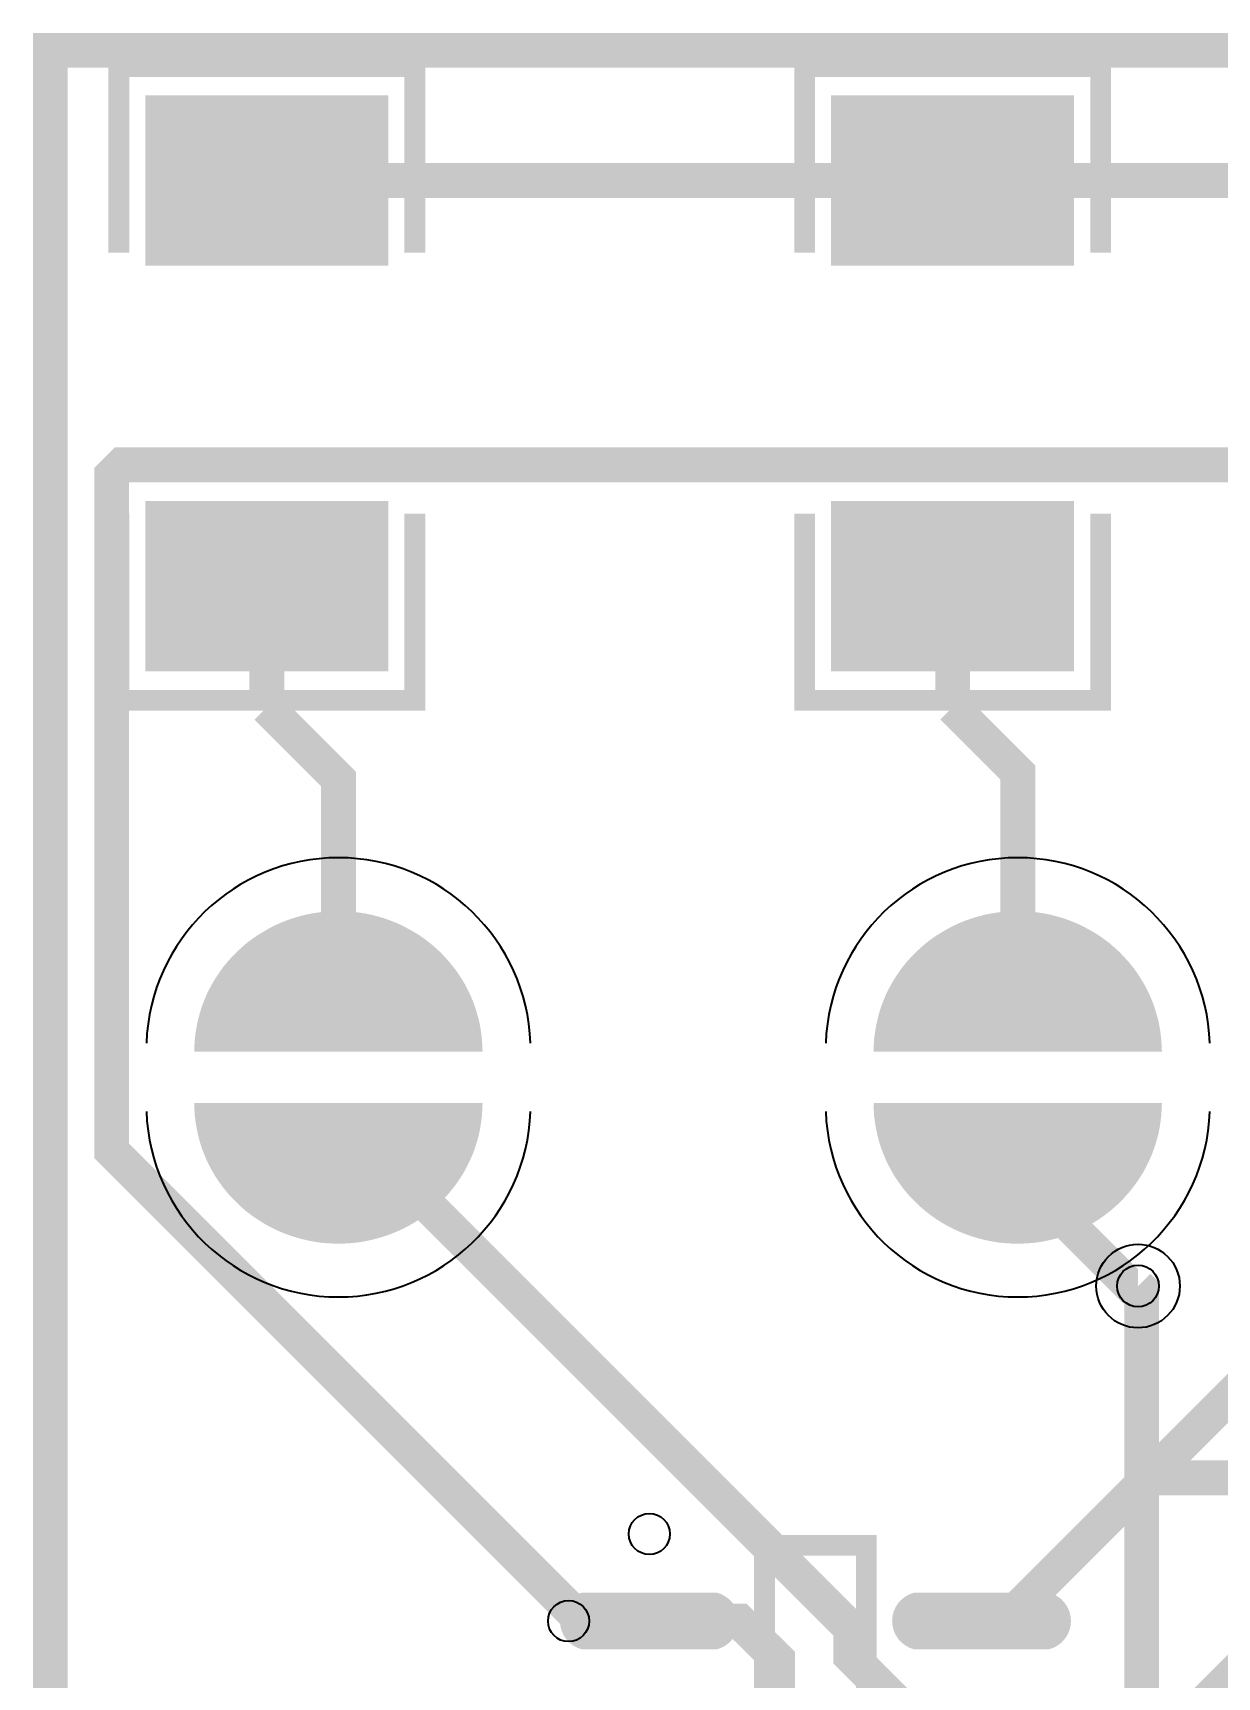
# Model space of a CAD drawing. Header units: millimetres. Extents: x 41.1 to 69, y 55.2 to 73.6.
# Drawn here: x 41.06 to 49.7, y 61.6 to 73.59 of the extents above; entities that cross this region are included whole.
import ezdxf

# ---------------------------------------------------------------- set-up
doc = ezdxf.new("R2010")
doc.units = ezdxf.units.MM
for name, color, linetype, true_color in [('BoardOutLine', 7, 'Continuous', 0xff00ff), ('BottomLayer', 7, 'Continuous', 0x0000ff), ('Document', 7, 'Continuous', 0xffffff), ('Hole', 7, 'Continuous', 0x222222), ('Multi-Layer', 7, 'Continuous', 0xc0c0c0), ('TopLayer', 7, 'Continuous', 0xff0000), ('TopPasteMaskLayer', 7, 'Continuous', 0x808080), ('TopSilkLayer', 7, 'Continuous', 0xffcc00), ('TopSolderMaskLayer', 7, 'Continuous', 0x800080)]:
    doc.layers.add(name, color=color, linetype=linetype, true_color=true_color)

msp = doc.modelspace()

# ---------------------------------------------------------------- hatches: boundary and pattern name
at = {"layer": 'TopLayer'}
for points in [[(41.919, 71.906), (43.62, 71.906), (43.62, 73.114), (41.919, 73.114)], [(46.919, 71.906), (48.62, 71.906), (48.62, 73.114), (46.919, 73.114)], [(41.919, 70.156), (43.62, 70.156), (43.62, 68.949), (41.919, 68.949)], [(46.919, 70.156), (48.62, 70.156), (48.62, 68.949), (46.919, 68.949)], [(44.292, 66.17), (44.291, 66.217), (44.287, 66.263), (44.282, 66.309), (44.275, 66.354), (44.265, 66.399), (44.254, 66.444), (44.24, 66.488), (44.224, 66.532), (44.207, 66.574), (44.187, 66.616), (44.165, 66.657), (44.142, 66.697), (44.117, 66.735), (44.09, 66.773), (44.061, 66.809), (44.031, 66.844), (43.999, 66.877), (43.965, 66.909), (43.931, 66.94), (43.894, 66.968), (43.857, 66.995), (43.818, 67.021), (43.778, 67.044), (43.737, 67.066), (43.696, 67.085), (43.653, 67.103), (43.609, 67.119), (43.565, 67.132), (43.521, 67.144), (43.475, 67.153), (43.43, 67.161), (43.384, 67.166), (43.338, 67.169), (43.292, 67.17), (43.246, 67.169), (43.199, 67.166), (43.154, 67.161), (43.108, 67.153), (43.063, 67.144), (43.018, 67.132), (42.974, 67.119), (42.93, 67.103), (42.888, 67.085), (42.846, 67.066), (42.805, 67.044), (42.765, 67.021), (42.727, 66.995), (42.689, 66.968), (42.653, 66.94), (42.618, 66.909), (42.585, 66.877), (42.553, 66.844), (42.522, 66.809), (42.494, 66.773), (42.467, 66.735), (42.442, 66.697), (42.418, 66.657), (42.397, 66.616), (42.377, 66.574), (42.359, 66.532), (42.344, 66.488), (42.33, 66.444), (42.318, 66.399), (42.309, 66.354), (42.301, 66.309), (42.296, 66.263), (42.293, 66.217), (42.292, 66.17)], [(49.245, 66.17), (49.244, 66.217), (49.24, 66.263), (49.235, 66.309), (49.228, 66.354), (49.218, 66.399), (49.207, 66.444), (49.193, 66.488), (49.177, 66.532), (49.16, 66.574), (49.14, 66.616), (49.118, 66.657), (49.095, 66.697), (49.07, 66.735), (49.043, 66.773), (49.014, 66.809), (48.984, 66.844), (48.952, 66.877), (48.918, 66.909), (48.884, 66.94), (48.847, 66.968), (48.81, 66.995), (48.771, 67.021), (48.731, 67.044), (48.69, 67.066), (48.649, 67.085), (48.606, 67.103), (48.563, 67.119), (48.518, 67.132), (48.474, 67.144), (48.428, 67.153), (48.383, 67.161), (48.337, 67.166), (48.291, 67.169), (48.245, 67.17), (48.199, 67.169), (48.152, 67.166), (48.107, 67.161), (48.061, 67.153), (48.016, 67.144), (47.971, 67.132), (47.927, 67.119), (47.883, 67.103), (47.841, 67.085), (47.799, 67.066), (47.758, 67.044), (47.718, 67.021), (47.68, 66.995), (47.642, 66.968), (47.606, 66.94), (47.571, 66.909), (47.538, 66.877), (47.506, 66.844), (47.475, 66.809), (47.447, 66.773), (47.42, 66.735), (47.395, 66.697), (47.371, 66.657), (47.35, 66.616), (47.33, 66.574), (47.312, 66.532), (47.297, 66.488), (47.283, 66.444), (47.271, 66.399), (47.262, 66.354), (47.254, 66.309), (47.249, 66.263), (47.246, 66.217), (47.245, 66.17)], [(44.292, 65.77), (44.291, 65.724), (44.287, 65.678), (44.282, 65.632), (44.275, 65.587), (44.265, 65.541), (44.254, 65.497), (44.24, 65.453), (44.224, 65.409), (44.207, 65.366), (44.187, 65.325), (44.165, 65.284), (44.142, 65.244), (44.117, 65.205), (44.09, 65.168), (44.061, 65.131), (44.031, 65.097), (43.999, 65.063), (43.965, 65.031), (43.931, 65.001), (43.894, 64.972), (43.857, 64.945), (43.818, 64.92), (43.778, 64.897), (43.737, 64.875), (43.696, 64.856), (43.653, 64.838), (43.609, 64.822), (43.565, 64.809), (43.521, 64.797), (43.475, 64.787), (43.43, 64.78), (43.384, 64.775), (43.338, 64.771), (43.292, 64.77), (43.246, 64.771), (43.199, 64.775), (43.154, 64.78), (43.108, 64.787), (43.063, 64.797), (43.018, 64.809), (42.974, 64.822), (42.93, 64.838), (42.888, 64.856), (42.846, 64.875), (42.805, 64.897), (42.765, 64.92), (42.727, 64.945), (42.689, 64.972), (42.653, 65.001), (42.618, 65.031), (42.585, 65.063), (42.553, 65.097), (42.522, 65.131), (42.494, 65.168), (42.467, 65.205), (42.442, 65.244), (42.418, 65.284), (42.397, 65.325), (42.377, 65.366), (42.359, 65.409), (42.344, 65.453), (42.33, 65.497), (42.318, 65.541), (42.309, 65.587), (42.301, 65.632), (42.296, 65.678), (42.293, 65.724), (42.292, 65.77)], [(49.245, 65.77), (49.244, 65.724), (49.24, 65.678), (49.235, 65.632), (49.228, 65.587), (49.218, 65.541), (49.207, 65.497), (49.193, 65.453), (49.177, 65.409), (49.16, 65.366), (49.14, 65.325), (49.118, 65.284), (49.095, 65.244), (49.07, 65.205), (49.043, 65.168), (49.014, 65.131), (48.984, 65.097), (48.952, 65.063), (48.918, 65.031), (48.884, 65.001), (48.847, 64.972), (48.81, 64.945), (48.771, 64.92), (48.731, 64.897), (48.69, 64.875), (48.649, 64.856), (48.606, 64.838), (48.563, 64.822), (48.518, 64.809), (48.474, 64.797), (48.428, 64.787), (48.383, 64.78), (48.337, 64.775), (48.291, 64.771), (48.245, 64.77), (48.199, 64.771), (48.152, 64.775), (48.107, 64.78), (48.061, 64.787), (48.016, 64.797), (47.971, 64.809), (47.927, 64.822), (47.883, 64.838), (47.841, 64.856), (47.799, 64.875), (47.758, 64.897), (47.718, 64.92), (47.68, 64.945), (47.642, 64.972), (47.606, 65.001), (47.571, 65.031), (47.538, 65.063), (47.506, 65.097), (47.475, 65.131), (47.447, 65.168), (47.42, 65.205), (47.395, 65.244), (47.371, 65.284), (47.35, 65.325), (47.33, 65.366), (47.312, 65.409), (47.297, 65.453), (47.283, 65.497), (47.271, 65.541), (47.262, 65.587), (47.254, 65.632), (47.249, 65.678), (47.246, 65.724), (47.245, 65.77)], [(45.988, 62.188, -0.785398), (45.988, 61.824), (45.13, 61.824, -0.785398), (45.13, 62.188)], [(48.41, 62.188, -0.785398), (48.41, 61.824), (47.552, 61.824, -0.785398), (47.552, 62.188)]]:
    msp.add_hatch(color=256, dxfattribs=at).paths.add_polyline_path(points)
at = {"layer": 'TopPasteMaskLayer'}
for points in [[(42.019, 71.906), (42.381, 71.906), (42.481, 72.006), (42.481, 72.217), (42.581, 72.317), (42.959, 72.317), (43.059, 72.217), (43.059, 72.006), (43.159, 71.906), (43.52, 71.906), (43.62, 72.006), (43.62, 73.014), (43.52, 73.114), (42.019, 73.114), (41.919, 73.014), (41.919, 72.006)], [(47.019, 71.906), (47.381, 71.906), (47.481, 72.006), (47.481, 72.217), (47.581, 72.317), (47.959, 72.317), (48.059, 72.217), (48.059, 72.006), (48.159, 71.906), (48.52, 71.906), (48.62, 72.006), (48.62, 73.014), (48.52, 73.114), (47.019, 73.114), (46.919, 73.014), (46.919, 72.006)], [(42.019, 70.156), (42.381, 70.156), (42.481, 70.056), (42.481, 69.846), (42.581, 69.746), (42.959, 69.746), (43.059, 69.846), (43.059, 70.056), (43.159, 70.156), (43.52, 70.156), (43.62, 70.056), (43.62, 69.049), (43.52, 68.949), (42.019, 68.949), (41.919, 69.049), (41.919, 70.056)], [(47.019, 70.156), (47.381, 70.156), (47.481, 70.056), (47.481, 69.846), (47.581, 69.746), (47.959, 69.746), (48.059, 69.846), (48.059, 70.056), (48.159, 70.156), (48.52, 70.156), (48.62, 70.056), (48.62, 69.049), (48.52, 68.949), (47.019, 68.949), (46.919, 69.049), (46.919, 70.056)], [(44.292, 66.17), (44.291, 66.217), (44.287, 66.263), (44.282, 66.309), (44.275, 66.354), (44.265, 66.399), (44.254, 66.444), (44.24, 66.488), (44.224, 66.532), (44.207, 66.574), (44.187, 66.616), (44.165, 66.657), (44.142, 66.697), (44.117, 66.735), (44.09, 66.773), (44.061, 66.809), (44.031, 66.844), (43.999, 66.877), (43.965, 66.909), (43.931, 66.94), (43.894, 66.968), (43.857, 66.995), (43.818, 67.021), (43.778, 67.044), (43.737, 67.066), (43.696, 67.085), (43.653, 67.103), (43.609, 67.119), (43.565, 67.132), (43.521, 67.144), (43.475, 67.153), (43.43, 67.161), (43.384, 67.166), (43.338, 67.169), (43.292, 67.17), (43.246, 67.169), (43.199, 67.166), (43.154, 67.161), (43.108, 67.153), (43.063, 67.144), (43.018, 67.132), (42.974, 67.119), (42.93, 67.103), (42.888, 67.085), (42.846, 67.066), (42.805, 67.044), (42.765, 67.021), (42.727, 66.995), (42.689, 66.968), (42.653, 66.94), (42.618, 66.909), (42.585, 66.877), (42.553, 66.844), (42.522, 66.809), (42.494, 66.773), (42.467, 66.735), (42.442, 66.697), (42.418, 66.657), (42.397, 66.616), (42.377, 66.574), (42.359, 66.532), (42.344, 66.488), (42.33, 66.444), (42.318, 66.399), (42.309, 66.354), (42.301, 66.309), (42.296, 66.263), (42.293, 66.217), (42.292, 66.17)], [(49.245, 66.17), (49.244, 66.217), (49.24, 66.263), (49.235, 66.309), (49.228, 66.354), (49.218, 66.399), (49.207, 66.444), (49.193, 66.488), (49.177, 66.532), (49.16, 66.574), (49.14, 66.616), (49.118, 66.657), (49.095, 66.697), (49.07, 66.735), (49.043, 66.773), (49.014, 66.809), (48.984, 66.844), (48.952, 66.877), (48.918, 66.909), (48.884, 66.94), (48.847, 66.968), (48.81, 66.995), (48.771, 67.021), (48.731, 67.044), (48.69, 67.066), (48.649, 67.085), (48.606, 67.103), (48.563, 67.119), (48.518, 67.132), (48.474, 67.144), (48.428, 67.153), (48.383, 67.161), (48.337, 67.166), (48.291, 67.169), (48.245, 67.17), (48.199, 67.169), (48.152, 67.166), (48.107, 67.161), (48.061, 67.153), (48.016, 67.144), (47.971, 67.132), (47.927, 67.119), (47.883, 67.103), (47.841, 67.085), (47.799, 67.066), (47.758, 67.044), (47.718, 67.021), (47.68, 66.995), (47.642, 66.968), (47.606, 66.94), (47.571, 66.909), (47.538, 66.877), (47.506, 66.844), (47.475, 66.809), (47.447, 66.773), (47.42, 66.735), (47.395, 66.697), (47.371, 66.657), (47.35, 66.616), (47.33, 66.574), (47.312, 66.532), (47.297, 66.488), (47.283, 66.444), (47.271, 66.399), (47.262, 66.354), (47.254, 66.309), (47.249, 66.263), (47.246, 66.217), (47.245, 66.17)], [(44.292, 65.77), (44.291, 65.724), (44.287, 65.678), (44.282, 65.632), (44.275, 65.587), (44.265, 65.541), (44.254, 65.497), (44.24, 65.453), (44.224, 65.409), (44.207, 65.366), (44.187, 65.325), (44.165, 65.284), (44.142, 65.244), (44.117, 65.205), (44.09, 65.168), (44.061, 65.131), (44.031, 65.097), (43.999, 65.063), (43.965, 65.031), (43.931, 65.001), (43.894, 64.972), (43.857, 64.945), (43.818, 64.92), (43.778, 64.897), (43.737, 64.875), (43.696, 64.856), (43.653, 64.838), (43.609, 64.822), (43.565, 64.809), (43.521, 64.797), (43.475, 64.787), (43.43, 64.78), (43.384, 64.775), (43.338, 64.771), (43.292, 64.77), (43.246, 64.771), (43.199, 64.775), (43.154, 64.78), (43.108, 64.787), (43.063, 64.797), (43.018, 64.809), (42.974, 64.822), (42.93, 64.838), (42.888, 64.856), (42.846, 64.875), (42.805, 64.897), (42.765, 64.92), (42.727, 64.945), (42.689, 64.972), (42.653, 65.001), (42.618, 65.031), (42.585, 65.063), (42.553, 65.097), (42.522, 65.131), (42.494, 65.168), (42.467, 65.205), (42.442, 65.244), (42.418, 65.284), (42.397, 65.325), (42.377, 65.366), (42.359, 65.409), (42.344, 65.453), (42.33, 65.497), (42.318, 65.541), (42.309, 65.587), (42.301, 65.632), (42.296, 65.678), (42.293, 65.724), (42.292, 65.77)], [(49.245, 65.77), (49.244, 65.724), (49.24, 65.678), (49.235, 65.632), (49.228, 65.587), (49.218, 65.541), (49.207, 65.497), (49.193, 65.453), (49.177, 65.409), (49.16, 65.366), (49.14, 65.325), (49.118, 65.284), (49.095, 65.244), (49.07, 65.205), (49.043, 65.168), (49.014, 65.131), (48.984, 65.097), (48.952, 65.063), (48.918, 65.031), (48.884, 65.001), (48.847, 64.972), (48.81, 64.945), (48.771, 64.92), (48.731, 64.897), (48.69, 64.875), (48.649, 64.856), (48.606, 64.838), (48.563, 64.822), (48.518, 64.809), (48.474, 64.797), (48.428, 64.787), (48.383, 64.78), (48.337, 64.775), (48.291, 64.771), (48.245, 64.77), (48.199, 64.771), (48.152, 64.775), (48.107, 64.78), (48.061, 64.787), (48.016, 64.797), (47.971, 64.809), (47.927, 64.822), (47.883, 64.838), (47.841, 64.856), (47.799, 64.875), (47.758, 64.897), (47.718, 64.92), (47.68, 64.945), (47.642, 64.972), (47.606, 65.001), (47.571, 65.031), (47.538, 65.063), (47.506, 65.097), (47.475, 65.131), (47.447, 65.168), (47.42, 65.205), (47.395, 65.244), (47.371, 65.284), (47.35, 65.325), (47.33, 65.366), (47.312, 65.409), (47.297, 65.453), (47.283, 65.497), (47.271, 65.541), (47.262, 65.587), (47.254, 65.632), (47.249, 65.678), (47.246, 65.724), (47.245, 65.77)], [(45.988, 62.188, -0.785398), (45.988, 61.824), (45.13, 61.824, -0.785398), (45.13, 62.188)], [(48.41, 62.188, -0.785398), (48.41, 61.824), (47.552, 61.824, -0.785398), (47.552, 62.188)]]:
    msp.add_hatch(color=256, dxfattribs=at).paths.add_polyline_path(points)
at = {"layer": 'TopSolderMaskLayer'}
for points in [[(41.883, 71.888), (43.656, 71.888), (43.656, 73.132), (41.883, 73.132)], [(46.883, 71.888), (48.656, 71.888), (48.656, 73.132), (46.883, 73.132)], [(41.883, 70.174), (43.656, 70.174), (43.656, 68.931), (41.883, 68.931)], [(46.883, 70.174), (48.656, 70.174), (48.656, 68.931), (46.883, 68.931)], [(44.343, 66.158), (44.341, 66.205), (44.338, 66.252), (44.332, 66.299), (44.325, 66.346), (44.315, 66.392), (44.302, 66.438), (44.288, 66.484), (44.272, 66.528), (44.253, 66.572), (44.232, 66.615), (44.21, 66.657), (44.185, 66.697), (44.159, 66.737), (44.13, 66.776), (44.1, 66.813), (44.068, 66.848), (44.035, 66.883), (44, 66.915), (43.963, 66.947), (43.925, 66.976), (43.886, 67.004), (43.845, 67.029), (43.803, 67.053), (43.76, 67.076), (43.716, 67.096), (43.671, 67.114), (43.626, 67.13), (43.579, 67.144), (43.532, 67.156), (43.485, 67.166), (43.437, 67.173), (43.389, 67.179), (43.34, 67.182), (43.292, 67.183), (43.243, 67.182), (43.195, 67.179), (43.147, 67.173), (43.099, 67.166), (43.051, 67.156), (43.004, 67.144), (42.958, 67.13), (42.912, 67.114), (42.867, 67.096), (42.823, 67.076), (42.78, 67.053), (42.739, 67.029), (42.698, 67.004), (42.658, 66.976), (42.62, 66.947), (42.584, 66.915), (42.549, 66.883), (42.515, 66.848), (42.483, 66.813), (42.453, 66.776), (42.425, 66.737), (42.398, 66.697), (42.374, 66.657), (42.351, 66.615), (42.33, 66.572), (42.312, 66.528), (42.295, 66.484), (42.281, 66.438), (42.269, 66.392), (42.259, 66.346), (42.251, 66.299), (42.245, 66.252), (42.242, 66.205), (42.241, 66.158)], [(44.292, 66.17), (44.291, 66.217), (44.287, 66.263), (44.282, 66.309), (44.275, 66.354), (44.265, 66.399), (44.254, 66.444), (44.24, 66.488), (44.224, 66.532), (44.207, 66.574), (44.187, 66.616), (44.165, 66.657), (44.142, 66.697), (44.117, 66.735), (44.09, 66.773), (44.061, 66.809), (44.031, 66.844), (43.999, 66.877), (43.965, 66.909), (43.931, 66.94), (43.894, 66.968), (43.857, 66.995), (43.818, 67.021), (43.778, 67.044), (43.737, 67.066), (43.696, 67.085), (43.653, 67.103), (43.61, 67.119), (43.565, 67.132), (43.521, 67.144), (43.475, 67.153), (43.43, 67.161), (43.384, 67.166), (43.338, 67.169), (43.292, 67.17), (43.246, 67.169), (43.199, 67.166), (43.154, 67.161), (43.108, 67.153), (43.063, 67.144), (43.018, 67.132), (42.974, 67.119), (42.93, 67.103), (42.888, 67.085), (42.846, 67.066), (42.805, 67.044), (42.765, 67.021), (42.727, 66.995), (42.689, 66.968), (42.653, 66.94), (42.618, 66.909), (42.585, 66.877), (42.553, 66.844), (42.522, 66.809), (42.494, 66.773), (42.467, 66.735), (42.442, 66.697), (42.418, 66.657), (42.397, 66.616), (42.377, 66.574), (42.359, 66.532), (42.344, 66.488), (42.33, 66.444), (42.318, 66.399), (42.309, 66.354), (42.301, 66.309), (42.296, 66.263), (42.293, 66.217), (42.292, 66.17)], [(44.292, 66.17), (44.291, 66.217), (44.287, 66.263), (44.282, 66.309), (44.275, 66.354), (44.265, 66.399), (44.254, 66.444), (44.24, 66.488), (44.224, 66.532), (44.207, 66.574), (44.187, 66.616), (44.165, 66.657), (44.142, 66.697), (44.117, 66.735), (44.09, 66.773), (44.061, 66.809), (44.031, 66.844), (43.999, 66.877), (43.965, 66.909), (43.931, 66.94), (43.894, 66.968), (43.857, 66.995), (43.818, 67.021), (43.778, 67.044), (43.737, 67.066), (43.696, 67.085), (43.653, 67.103), (43.61, 67.119), (43.565, 67.132), (43.521, 67.144), (43.475, 67.153), (43.43, 67.161), (43.384, 67.166), (43.338, 67.169), (43.292, 67.17), (43.246, 67.169), (43.199, 67.166), (43.154, 67.161), (43.108, 67.153), (43.063, 67.144), (43.018, 67.132), (42.974, 67.119), (42.93, 67.103), (42.888, 67.085), (42.846, 67.066), (42.805, 67.044), (42.765, 67.021), (42.727, 66.995), (42.689, 66.968), (42.653, 66.94), (42.618, 66.909), (42.585, 66.877), (42.553, 66.844), (42.522, 66.809), (42.494, 66.773), (42.467, 66.735), (42.442, 66.697), (42.418, 66.657), (42.397, 66.616), (42.377, 66.574), (42.359, 66.532), (42.344, 66.488), (42.33, 66.444), (42.318, 66.399), (42.309, 66.354), (42.301, 66.309), (42.296, 66.263), (42.293, 66.217), (42.292, 66.17)], [(49.296, 66.158), (49.294, 66.205), (49.291, 66.252), (49.285, 66.299), (49.278, 66.346), (49.268, 66.392), (49.255, 66.438), (49.241, 66.484), (49.225, 66.528), (49.206, 66.572), (49.185, 66.615), (49.163, 66.657), (49.138, 66.697), (49.112, 66.737), (49.083, 66.776), (49.053, 66.813), (49.021, 66.848), (48.988, 66.883), (48.953, 66.915), (48.916, 66.947), (48.878, 66.976), (48.839, 67.004), (48.798, 67.029), (48.756, 67.053), (48.713, 67.076), (48.669, 67.096), (48.624, 67.114), (48.579, 67.13), (48.532, 67.144), (48.485, 67.156), (48.438, 67.166), (48.39, 67.173), (48.342, 67.179), (48.293, 67.182), (48.245, 67.183), (48.196, 67.182), (48.148, 67.179), (48.1, 67.173), (48.052, 67.166), (48.004, 67.156), (47.957, 67.144), (47.911, 67.13), (47.865, 67.114), (47.82, 67.096), (47.776, 67.076), (47.733, 67.053), (47.692, 67.029), (47.651, 67.004), (47.611, 66.976), (47.573, 66.947), (47.537, 66.915), (47.502, 66.883), (47.468, 66.848), (47.436, 66.813), (47.406, 66.776), (47.378, 66.737), (47.351, 66.697), (47.327, 66.657), (47.304, 66.615), (47.283, 66.572), (47.265, 66.528), (47.248, 66.484), (47.234, 66.438), (47.222, 66.392), (47.212, 66.346), (47.204, 66.299), (47.198, 66.252), (47.195, 66.205), (47.194, 66.158)], [(49.245, 66.17), (49.244, 66.217), (49.24, 66.263), (49.235, 66.309), (49.228, 66.354), (49.218, 66.399), (49.207, 66.444), (49.193, 66.488), (49.177, 66.532), (49.16, 66.574), (49.14, 66.616), (49.118, 66.657), (49.095, 66.697), (49.07, 66.735), (49.043, 66.773), (49.014, 66.809), (48.984, 66.844), (48.952, 66.877), (48.918, 66.909), (48.884, 66.94), (48.847, 66.968), (48.81, 66.995), (48.771, 67.021), (48.731, 67.044), (48.69, 67.066), (48.649, 67.085), (48.606, 67.103), (48.563, 67.119), (48.518, 67.132), (48.474, 67.144), (48.428, 67.153), (48.383, 67.161), (48.337, 67.166), (48.291, 67.169), (48.245, 67.17), (48.199, 67.169), (48.152, 67.166), (48.107, 67.161), (48.061, 67.153), (48.016, 67.144), (47.971, 67.132), (47.927, 67.119), (47.883, 67.103), (47.841, 67.085), (47.799, 67.066), (47.758, 67.044), (47.718, 67.021), (47.68, 66.995), (47.642, 66.968), (47.606, 66.94), (47.571, 66.909), (47.538, 66.877), (47.506, 66.844), (47.475, 66.809), (47.447, 66.773), (47.42, 66.735), (47.395, 66.697), (47.371, 66.657), (47.35, 66.616), (47.33, 66.574), (47.312, 66.532), (47.297, 66.488), (47.283, 66.444), (47.271, 66.399), (47.262, 66.354), (47.254, 66.309), (47.249, 66.263), (47.246, 66.217), (47.245, 66.17)], [(49.245, 66.17), (49.244, 66.217), (49.24, 66.263), (49.235, 66.309), (49.228, 66.354), (49.218, 66.399), (49.207, 66.444), (49.193, 66.488), (49.177, 66.532), (49.16, 66.574), (49.14, 66.616), (49.118, 66.657), (49.095, 66.697), (49.07, 66.735), (49.043, 66.773), (49.014, 66.809), (48.984, 66.844), (48.952, 66.877), (48.918, 66.909), (48.884, 66.94), (48.847, 66.968), (48.81, 66.995), (48.771, 67.021), (48.731, 67.044), (48.69, 67.066), (48.649, 67.085), (48.606, 67.103), (48.563, 67.119), (48.518, 67.132), (48.474, 67.144), (48.428, 67.153), (48.383, 67.161), (48.337, 67.166), (48.291, 67.169), (48.245, 67.17), (48.199, 67.169), (48.152, 67.166), (48.107, 67.161), (48.061, 67.153), (48.016, 67.144), (47.971, 67.132), (47.927, 67.119), (47.883, 67.103), (47.841, 67.085), (47.799, 67.066), (47.758, 67.044), (47.718, 67.021), (47.68, 66.995), (47.642, 66.968), (47.606, 66.94), (47.571, 66.909), (47.538, 66.877), (47.506, 66.844), (47.475, 66.809), (47.447, 66.773), (47.42, 66.735), (47.395, 66.697), (47.371, 66.657), (47.35, 66.616), (47.33, 66.574), (47.312, 66.532), (47.297, 66.488), (47.283, 66.444), (47.271, 66.399), (47.262, 66.354), (47.254, 66.309), (47.249, 66.263), (47.246, 66.217), (47.245, 66.17)], [(44.343, 65.783), (44.341, 65.736), (44.338, 65.688), (44.332, 65.641), (44.325, 65.595), (44.315, 65.548), (44.302, 65.502), (44.288, 65.457), (44.272, 65.413), (44.253, 65.369), (44.232, 65.326), (44.21, 65.284), (44.185, 65.243), (44.159, 65.204), (44.13, 65.165), (44.1, 65.128), (44.068, 65.092), (44.035, 65.058), (44, 65.025), (43.963, 64.994), (43.925, 64.965), (43.886, 64.937), (43.845, 64.911), (43.803, 64.887), (43.76, 64.865), (43.716, 64.845), (43.671, 64.827), (43.626, 64.811), (43.579, 64.797), (43.532, 64.785), (43.485, 64.775), (43.437, 64.767), (43.389, 64.762), (43.34, 64.759), (43.292, 64.758), (43.243, 64.759), (43.195, 64.762), (43.147, 64.767), (43.099, 64.775), (43.051, 64.785), (43.004, 64.797), (42.958, 64.811), (42.912, 64.827), (42.867, 64.845), (42.823, 64.865), (42.78, 64.887), (42.739, 64.911), (42.698, 64.937), (42.658, 64.965), (42.62, 64.994), (42.584, 65.025), (42.549, 65.058), (42.515, 65.092), (42.483, 65.128), (42.453, 65.165), (42.425, 65.204), (42.398, 65.243), (42.374, 65.284), (42.351, 65.326), (42.33, 65.369), (42.312, 65.413), (42.295, 65.457), (42.281, 65.502), (42.269, 65.548), (42.259, 65.595), (42.251, 65.641), (42.245, 65.688), (42.242, 65.736), (42.241, 65.783)], [(44.292, 65.77), (44.291, 65.724), (44.287, 65.678), (44.282, 65.632), (44.275, 65.587), (44.265, 65.541), (44.254, 65.497), (44.24, 65.453), (44.224, 65.409), (44.207, 65.366), (44.187, 65.325), (44.165, 65.284), (44.142, 65.244), (44.117, 65.205), (44.09, 65.168), (44.061, 65.131), (44.031, 65.097), (43.999, 65.063), (43.965, 65.031), (43.931, 65.001), (43.894, 64.972), (43.857, 64.945), (43.818, 64.92), (43.778, 64.897), (43.737, 64.875), (43.696, 64.856), (43.653, 64.838), (43.61, 64.822), (43.565, 64.809), (43.521, 64.797), (43.475, 64.787), (43.43, 64.78), (43.384, 64.775), (43.338, 64.771), (43.292, 64.77), (43.246, 64.771), (43.199, 64.775), (43.154, 64.78), (43.108, 64.787), (43.063, 64.797), (43.018, 64.809), (42.974, 64.822), (42.93, 64.838), (42.888, 64.856), (42.846, 64.875), (42.805, 64.897), (42.765, 64.92), (42.727, 64.945), (42.689, 64.972), (42.653, 65.001), (42.618, 65.031), (42.585, 65.063), (42.553, 65.097), (42.522, 65.131), (42.494, 65.168), (42.467, 65.205), (42.442, 65.244), (42.418, 65.284), (42.397, 65.325), (42.377, 65.366), (42.359, 65.409), (42.344, 65.453), (42.33, 65.497), (42.318, 65.541), (42.309, 65.587), (42.301, 65.632), (42.296, 65.678), (42.293, 65.724), (42.292, 65.77)], [(44.292, 65.77), (44.291, 65.724), (44.287, 65.678), (44.282, 65.632), (44.275, 65.587), (44.265, 65.541), (44.254, 65.497), (44.24, 65.453), (44.224, 65.409), (44.207, 65.366), (44.187, 65.325), (44.165, 65.284), (44.142, 65.244), (44.117, 65.205), (44.09, 65.168), (44.061, 65.131), (44.031, 65.097), (43.999, 65.063), (43.965, 65.031), (43.931, 65.001), (43.894, 64.972), (43.857, 64.945), (43.818, 64.92), (43.778, 64.897), (43.737, 64.875), (43.696, 64.856), (43.653, 64.838), (43.61, 64.822), (43.565, 64.809), (43.521, 64.797), (43.475, 64.787), (43.43, 64.78), (43.384, 64.775), (43.338, 64.771), (43.292, 64.77), (43.246, 64.771), (43.199, 64.775), (43.154, 64.78), (43.108, 64.787), (43.063, 64.797), (43.018, 64.809), (42.974, 64.822), (42.93, 64.838), (42.888, 64.856), (42.846, 64.875), (42.805, 64.897), (42.765, 64.92), (42.727, 64.945), (42.689, 64.972), (42.653, 65.001), (42.618, 65.031), (42.585, 65.063), (42.553, 65.097), (42.522, 65.131), (42.494, 65.168), (42.467, 65.205), (42.442, 65.244), (42.418, 65.284), (42.397, 65.325), (42.377, 65.366), (42.359, 65.409), (42.344, 65.453), (42.33, 65.497), (42.318, 65.541), (42.309, 65.587), (42.301, 65.632), (42.296, 65.678), (42.293, 65.724), (42.292, 65.77)], [(44.292, 65.77), (44.291, 65.724), (44.287, 65.678), (44.282, 65.632), (44.275, 65.587), (44.265, 65.541), (44.254, 65.497), (44.24, 65.453), (44.224, 65.409), (44.207, 65.366), (44.187, 65.325), (44.165, 65.284), (44.142, 65.244), (44.117, 65.205), (44.09, 65.168), (44.061, 65.131), (44.031, 65.097), (43.999, 65.063), (43.965, 65.031), (43.931, 65.001), (43.894, 64.972), (43.857, 64.945), (43.818, 64.92), (43.778, 64.897), (43.737, 64.875), (43.696, 64.856), (43.653, 64.838), (43.61, 64.822), (43.565, 64.809), (43.521, 64.797), (43.475, 64.787), (43.43, 64.78), (43.384, 64.775), (43.338, 64.771), (43.292, 64.77), (43.246, 64.771), (43.199, 64.775), (43.154, 64.78), (43.108, 64.787), (43.063, 64.797), (43.018, 64.809), (42.974, 64.822), (42.93, 64.838), (42.888, 64.856), (42.846, 64.875), (42.805, 64.897), (42.765, 64.92), (42.727, 64.945), (42.689, 64.972), (42.653, 65.001), (42.618, 65.031), (42.585, 65.063), (42.553, 65.097), (42.522, 65.131), (42.494, 65.168), (42.467, 65.205), (42.442, 65.244), (42.418, 65.284), (42.397, 65.325), (42.377, 65.366), (42.359, 65.409), (42.344, 65.453), (42.33, 65.497), (42.318, 65.541), (42.309, 65.587), (42.301, 65.632), (42.296, 65.678), (42.293, 65.724), (42.292, 65.77)], [(49.296, 65.783), (49.294, 65.736), (49.291, 65.688), (49.285, 65.641), (49.278, 65.595), (49.268, 65.548), (49.255, 65.502), (49.241, 65.457), (49.225, 65.413), (49.206, 65.369), (49.185, 65.326), (49.163, 65.284), (49.138, 65.243), (49.112, 65.204), (49.083, 65.165), (49.053, 65.128), (49.021, 65.092), (48.988, 65.058), (48.953, 65.025), (48.916, 64.994), (48.878, 64.965), (48.839, 64.937), (48.798, 64.911), (48.756, 64.887), (48.713, 64.865), (48.669, 64.845), (48.624, 64.827), (48.579, 64.811), (48.532, 64.797), (48.485, 64.785), (48.438, 64.775), (48.39, 64.767), (48.342, 64.762), (48.293, 64.759), (48.245, 64.758), (48.196, 64.759), (48.148, 64.762), (48.1, 64.767), (48.052, 64.775), (48.004, 64.785), (47.957, 64.797), (47.911, 64.811), (47.865, 64.827), (47.82, 64.845), (47.776, 64.865), (47.733, 64.887), (47.692, 64.911), (47.651, 64.937), (47.611, 64.965), (47.573, 64.994), (47.537, 65.025), (47.502, 65.058), (47.468, 65.092), (47.436, 65.128), (47.406, 65.165), (47.378, 65.204), (47.351, 65.243), (47.327, 65.284), (47.304, 65.326), (47.283, 65.369), (47.265, 65.413), (47.248, 65.457), (47.234, 65.502), (47.222, 65.548), (47.212, 65.595), (47.204, 65.641), (47.198, 65.688), (47.195, 65.736), (47.194, 65.783)], [(49.245, 65.77), (49.244, 65.724), (49.24, 65.678), (49.235, 65.632), (49.228, 65.587), (49.218, 65.541), (49.207, 65.497), (49.193, 65.453), (49.177, 65.409), (49.16, 65.366), (49.14, 65.325), (49.118, 65.284), (49.095, 65.244), (49.07, 65.205), (49.043, 65.168), (49.014, 65.131), (48.984, 65.097), (48.952, 65.063), (48.918, 65.031), (48.884, 65.001), (48.847, 64.972), (48.81, 64.945), (48.771, 64.92), (48.731, 64.897), (48.69, 64.875), (48.649, 64.856), (48.606, 64.838), (48.563, 64.822), (48.518, 64.809), (48.474, 64.797), (48.428, 64.787), (48.383, 64.78), (48.337, 64.775), (48.291, 64.771), (48.245, 64.77), (48.199, 64.771), (48.152, 64.775), (48.107, 64.78), (48.061, 64.787), (48.016, 64.797), (47.971, 64.809), (47.927, 64.822), (47.883, 64.838), (47.841, 64.856), (47.799, 64.875), (47.758, 64.897), (47.718, 64.92), (47.68, 64.945), (47.642, 64.972), (47.606, 65.001), (47.571, 65.031), (47.538, 65.063), (47.506, 65.097), (47.475, 65.131), (47.447, 65.168), (47.42, 65.205), (47.395, 65.244), (47.371, 65.284), (47.35, 65.325), (47.33, 65.366), (47.312, 65.409), (47.297, 65.453), (47.283, 65.497), (47.271, 65.541), (47.262, 65.587), (47.254, 65.632), (47.249, 65.678), (47.246, 65.724), (47.245, 65.77)], [(49.245, 65.77), (49.244, 65.724), (49.24, 65.678), (49.235, 65.632), (49.228, 65.587), (49.218, 65.541), (49.207, 65.497), (49.193, 65.453), (49.177, 65.409), (49.16, 65.366), (49.14, 65.325), (49.118, 65.284), (49.095, 65.244), (49.07, 65.205), (49.043, 65.168), (49.014, 65.131), (48.984, 65.097), (48.952, 65.063), (48.918, 65.031), (48.884, 65.001), (48.847, 64.972), (48.81, 64.945), (48.771, 64.92), (48.731, 64.897), (48.69, 64.875), (48.649, 64.856), (48.606, 64.838), (48.563, 64.822), (48.518, 64.809), (48.474, 64.797), (48.428, 64.787), (48.383, 64.78), (48.337, 64.775), (48.291, 64.771), (48.245, 64.77), (48.199, 64.771), (48.152, 64.775), (48.107, 64.78), (48.061, 64.787), (48.016, 64.797), (47.971, 64.809), (47.927, 64.822), (47.883, 64.838), (47.841, 64.856), (47.799, 64.875), (47.758, 64.897), (47.718, 64.92), (47.68, 64.945), (47.642, 64.972), (47.606, 65.001), (47.571, 65.031), (47.538, 65.063), (47.506, 65.097), (47.475, 65.131), (47.447, 65.168), (47.42, 65.205), (47.395, 65.244), (47.371, 65.284), (47.35, 65.325), (47.33, 65.366), (47.312, 65.409), (47.297, 65.453), (47.283, 65.497), (47.271, 65.541), (47.262, 65.587), (47.254, 65.632), (47.249, 65.678), (47.246, 65.724), (47.245, 65.77)], [(49.245, 65.77), (49.244, 65.724), (49.24, 65.678), (49.235, 65.632), (49.228, 65.587), (49.218, 65.541), (49.207, 65.497), (49.193, 65.453), (49.177, 65.409), (49.16, 65.366), (49.14, 65.325), (49.118, 65.284), (49.095, 65.244), (49.07, 65.205), (49.043, 65.168), (49.014, 65.131), (48.984, 65.097), (48.952, 65.063), (48.918, 65.031), (48.884, 65.001), (48.847, 64.972), (48.81, 64.945), (48.771, 64.92), (48.731, 64.897), (48.69, 64.875), (48.649, 64.856), (48.606, 64.838), (48.563, 64.822), (48.518, 64.809), (48.474, 64.797), (48.428, 64.787), (48.383, 64.78), (48.337, 64.775), (48.291, 64.771), (48.245, 64.77), (48.199, 64.771), (48.152, 64.775), (48.107, 64.78), (48.061, 64.787), (48.016, 64.797), (47.971, 64.809), (47.927, 64.822), (47.883, 64.838), (47.841, 64.856), (47.799, 64.875), (47.758, 64.897), (47.718, 64.92), (47.68, 64.945), (47.642, 64.972), (47.606, 65.001), (47.571, 65.031), (47.538, 65.063), (47.506, 65.097), (47.475, 65.131), (47.447, 65.168), (47.42, 65.205), (47.395, 65.244), (47.371, 65.284), (47.35, 65.325), (47.33, 65.366), (47.312, 65.409), (47.297, 65.453), (47.283, 65.497), (47.271, 65.541), (47.262, 65.587), (47.254, 65.632), (47.249, 65.678), (47.246, 65.724), (47.245, 65.77)], [(46.048, 62.214, -0.785398), (46.048, 61.799), (45.07, 61.799, -0.785398), (45.07, 62.214)], [(48.47, 62.214, -0.785398), (48.47, 61.799), (47.492, 61.799, -0.785398), (47.492, 62.214)]]:
    msp.add_hatch(color=256, dxfattribs=at).paths.add_polyline_path(points)

# ---------------------------------------------------------------- linework, layer by layer
at = {"layer": 'BoardOutLine', "const_width": 0.254}
msp.add_lwpolyline([(41.191, 73.459), (68.834, 73.459), (68.834, 55.372), (41.191, 55.372), (41.191, 73.459)], close=True, dxfattribs=at)
at = {"layer": 'BottomLayer', "const_width": 0.254}
for points in [[(49.149, 63.05), (49.149, 64.422), (49.122, 64.449)], [(49.149, 60.706), (49.149, 63.05)], [(50.057, 63.05), (49.149, 63.05)]]:
    msp.add_lwpolyline(points, dxfattribs=at)
at = {"layer": 'Document'}
msp.add_circle((44.97, 62.006), 0.15, dxfattribs=at)
at = {"layer": 'Hole'}
msp.add_circle((49.122, 64.449), 0.152, dxfattribs=at)
at = {"layer": 'Multi-Layer'}
msp.add_circle((49.122, 64.449), 0.305, dxfattribs=at)
at = {"layer": 'TopLayer', "const_width": 0.254}
for points in [[(42.77, 72.51), (47.77, 72.51)], [(47.77, 72.51), (52.77, 72.51)], [(52.77, 70.436), (52.769, 70.437), (41.713, 70.437), (41.639, 70.363), (41.639, 65.435), (45.067, 62.006), (45.559, 62.006)], [(42.77, 69.552), (42.77, 68.669)], [(47.77, 69.552), (47.77, 68.669)], [(42.77, 68.669), (43.292, 68.147), (43.292, 66.67)], [(47.77, 68.669), (48.245, 68.194), (48.245, 66.67)], [(47.981, 62.006), (48.153, 62.006), (52.067, 65.92)], [(43.292, 65.27), (43.711, 65.27), (47.027, 61.954), (47.027, 61.749), (47.42, 61.356), (47.981, 61.356)], [(49.122, 64.449), (49.066, 64.449), (48.245, 65.27)], [(47.981, 61.356), (49.552, 61.356), (50.832, 62.636), (52.27, 62.636)], [(45.853, 59.762), (46.495, 60.404), (46.495, 61.727), (46.215, 62.006), (45.559, 62.006)]]:
    msp.add_lwpolyline(points, dxfattribs=at)
at = {"layer": 'TopSilkLayer', "const_width": 0.152}
for points in [[(41.691, 71.983), (41.691, 73.342), (43.849, 73.342), (43.849, 71.983)], [(46.691, 71.983), (46.691, 73.342), (48.849, 73.342), (48.849, 71.983)], [(41.691, 70.08), (41.691, 68.72), (43.849, 68.72), (43.849, 70.08)], [(46.691, 70.08), (46.691, 68.72), (48.849, 68.72), (48.849, 70.08)]]:
    msp.add_lwpolyline(points, dxfattribs=at)
msp.add_lwpolyline([(46.398, 62.558), (47.141, 62.558), (47.141, 59.505), (46.398, 59.505), (46.398, 62.558)], close=True, dxfattribs=at)
at = {"layer": 'TopSilkLayer'}
msp.add_circle((45.559, 62.641), 0.15, dxfattribs=at)
for centre, start, end in [((43.292, 66.171), 2.012, 177.988), ((48.245, 66.171), 2.012, 177.988), ((43.292, 65.77), 182.012, 357.988), ((48.245, 65.77), 182.012, 357.988)]:
    msp.add_arc(centre, 1.401, start, end, dxfattribs=at)

doc.saveas('drawing.dxf')
